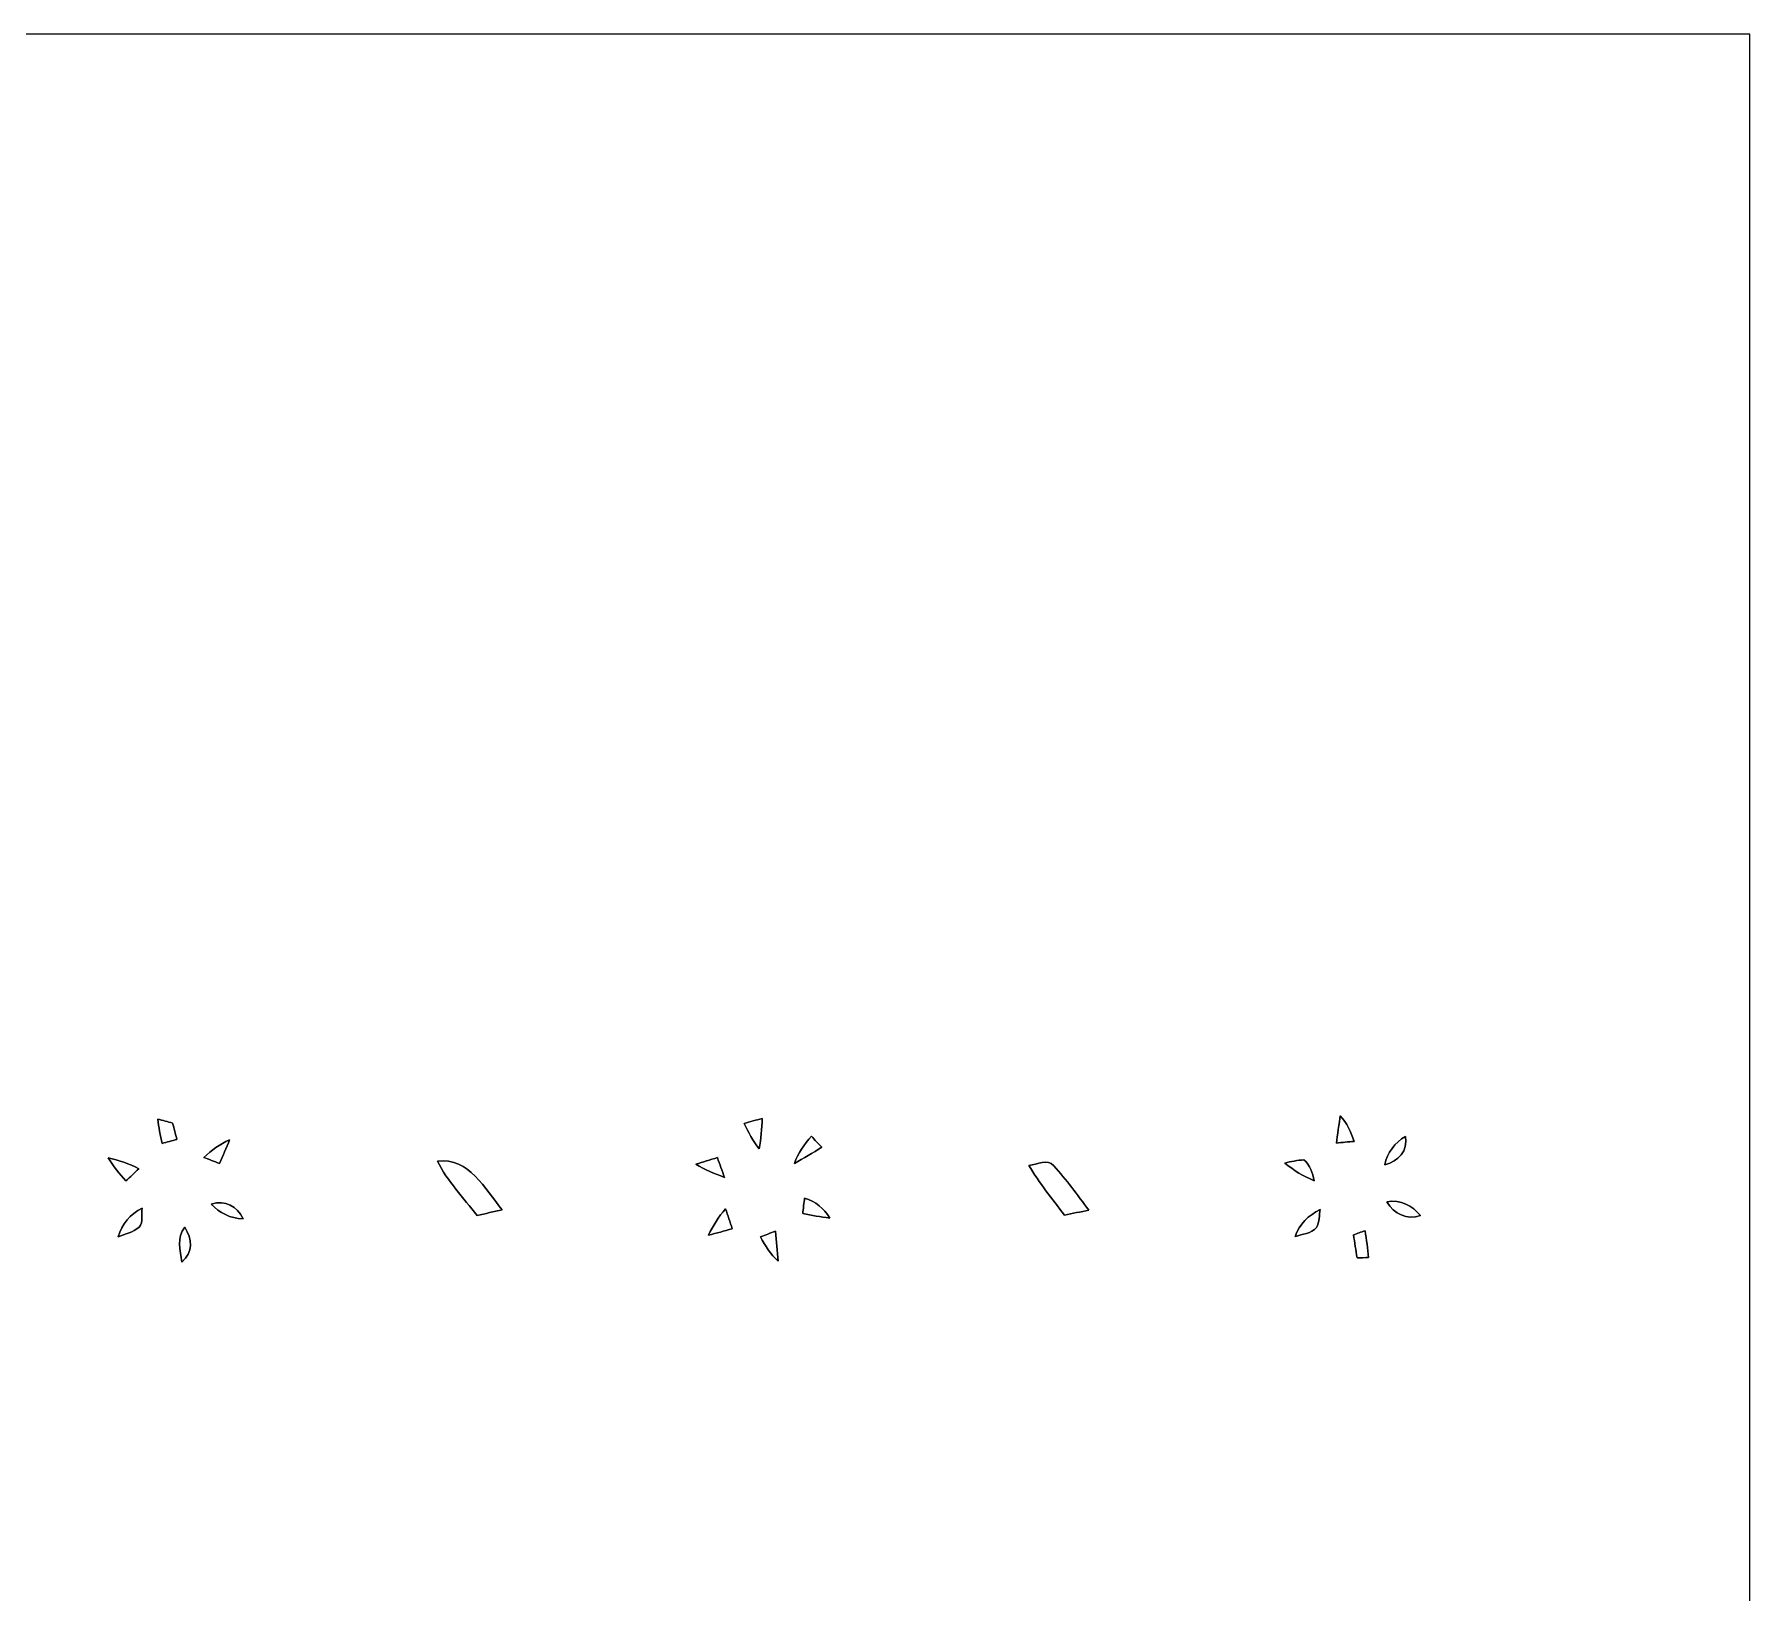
# Model space of a CAD drawing. Header units: centimetres. Extents: x -16.8 to 16.8, y -16.7 to 16.7.
# Drawn here: x -1.57 to 16.77, y 0 to 16.67 of the extents above; entities that cross this region are included whole.
import ezdxf

# ---------------------------------------------------------------- set-up
doc = ezdxf.new("R2010")
doc.units = ezdxf.units.CM
doc.header["$MEASUREMENT"] = 0
doc.layers.add('Layer 1', color=7, linetype='Continuous')

msp = doc.modelspace()

# ---------------------------------------------------------------- linework, layer by layer
at = {"layer": 'Layer 1', "color": 7}
for points, knots in [([(-16.77458, 16.66875), (-16.77458, 16.66875), (16.77458, 16.66875), (16.77458, 16.66875), (16.77458, 16.66875), (16.77458, 16.66875), (16.77458, -16.66875), (16.77458, -16.66875), (16.77458, -16.66875), (16.77458, -16.66875), (-16.77458, -16.66875), (-16.77458, -16.66875), (-16.77458, -16.66875), (-16.77458, -16.66875), (-16.77458, 16.66875), (-16.77458, 16.66875), (-16.77458, 16.66875), (-16.77458, 16.66875), (-16.77458, 16.66875), (-16.77458, 16.66875)], [0, 0, 0, 0, 0.16666667, 0.16666667, 0.16666667, 0.16666667, 0.33333333, 0.33333333, 0.33333333, 0.33333333, 0.5, 0.5, 0.5, 0.5, 0.66666667, 0.66666667, 0.66666667, 0.66666667, 1, 1, 1, 1]), ([(-0.25365, 5.06554), (-0.20108, 5.05213), (-0.14817, 5.03767), (-0.09525, 5.0232), (-0.09525, 5.0232), (-0.08043, 4.96464), (-0.06491, 4.90643), (-0.04904, 4.84752), (-0.04904, 4.84752), (-0.10195, 4.83306), (-0.15522, 4.8193), (-0.20779, 4.80483), (-0.20779, 4.80483), (-0.22719, 4.89126), (-0.24306, 4.97805), (-0.25365, 5.06554)], [0, 0, 0, 0, 0.2, 0.2, 0.2, 0.2, 0.4, 0.4, 0.4, 0.4, 0.6, 0.6, 0.6, 0.6, 1, 1, 1, 1]), ([(6.01804, 5.02003), (6.08189, 5.03767), (6.14609, 5.05495), (6.21065, 5.07118), (6.21065, 5.07118), (6.20924, 4.96288), (6.19901, 4.85458), (6.17926, 4.74768), (6.17926, 4.74768), (6.11399, 4.83129), (6.06213, 4.92407), (6.01804, 5.02003)], [0, 0, 0, 0, 0.25, 0.25, 0.25, 0.25, 0.5, 0.5, 0.5, 0.5, 1, 1, 1, 1]), ([(12.3952, 5.10187), (12.46399, 5.02214), (12.51162, 4.9276), (12.54372, 4.82741), (12.54372, 4.82741), (12.47987, 4.82177), (12.41637, 4.81577), (12.35322, 4.80977), (12.35322, 4.80977), (12.3638, 4.8828), (12.38462, 5.02885), (12.3952, 5.10187)], [0, 0, 0, 0, 0.25, 0.25, 0.25, 0.25, 0.5, 0.5, 0.5, 0.5, 1, 1, 1, 1]), ([(0.23777, 4.65631), (0.31997, 4.73216), (0.41169, 4.79707), (0.51329, 4.8447), (0.51329, 4.8447), (0.48013, 4.75897), (0.44344, 4.67466), (0.40569, 4.59105), (0.40569, 4.59105), (0.34925, 4.61257), (0.29351, 4.63444), (0.23777, 4.65631)], [0, 0, 0, 0, 0.25, 0.25, 0.25, 0.25, 0.5, 0.5, 0.5, 0.5, 1, 1, 1, 1]), ([(6.55532, 4.59211), (6.59659, 4.69971), (6.65939, 4.79707), (6.73735, 4.88209), (6.73735, 4.88209), (6.77439, 4.84329), (6.81214, 4.80413), (6.84953, 4.76462), (6.84953, 4.76462), (6.75252, 4.705), (6.65515, 4.64608), (6.55532, 4.59211)], [0, 0, 0, 0, 0.25, 0.25, 0.25, 0.25, 0.5, 0.5, 0.5, 0.5, 1, 1, 1, 1]), ([(12.87216, 4.57623), (12.89544, 4.70888), (12.97905, 4.81295), (13.09299, 4.88103), (13.09299, 4.88103), (13.12086, 4.72546), (13.01574, 4.61398), (12.87216, 4.57623)], [0, 0, 0, 0, 0.33333333, 0.33333333, 0.33333333, 0.33333333, 1, 1, 1, 1]), ([(-0.78458, 4.65102), (-0.67098, 4.62562), (-0.55986, 4.58858), (-0.45649, 4.53425), (-0.45649, 4.53425), (-0.50271, 4.49121), (-0.54822, 4.44782), (-0.59408, 4.40443), (-0.59408, 4.40443), (-0.66463, 4.48098), (-0.73025, 4.56212), (-0.78458, 4.65102)], [0, 0, 0, 0, 0.25, 0.25, 0.25, 0.25, 0.5, 0.5, 0.5, 0.5, 1, 1, 1, 1]), ([(2.7372, 4.61504), (3.07728, 4.65878), (3.24344, 4.31729), (3.43006, 4.09575), (3.43006, 4.09575), (3.34045, 4.07529), (3.25155, 4.05448), (3.1623, 4.03437), (3.1623, 4.03437), (3.0159, 4.22416), (2.84515, 4.39879), (2.7372, 4.61504)], [0, 0, 0, 0, 0.25, 0.25, 0.25, 0.25, 0.5, 0.5, 0.5, 0.5, 1, 1, 1, 1]), ([(5.50051, 4.58188), (5.57742, 4.60728), (5.65467, 4.63091), (5.73264, 4.65349), (5.73264, 4.65349), (5.75804, 4.58329), (5.78309, 4.51309), (5.80778, 4.44218), (5.80778, 4.44218), (5.70054, 4.48134), (5.59894, 4.52579), (5.50051, 4.58188)], [0, 0, 0, 0, 0.25, 0.25, 0.25, 0.25, 0.5, 0.5, 0.5, 0.5, 1, 1, 1, 1]), ([(9.06462, 4.57094), (9.1507, 4.57482), (9.2643, 4.64749), (9.32956, 4.56671), (9.32956, 4.56671), (9.46538, 4.41819), (9.58427, 4.2545), (9.70456, 4.09257), (9.70456, 4.09257), (9.61778, 4.07423), (9.53135, 4.05553), (9.44492, 4.03754), (9.44492, 4.03754), (9.31757, 4.21534), (9.17116, 4.38009), (9.06462, 4.57094)], [0, 0, 0, 0, 0.2, 0.2, 0.2, 0.2, 0.4, 0.4, 0.4, 0.4, 0.6, 0.6, 0.6, 0.6, 1, 1, 1, 1]), ([(11.80289, 4.59528), (11.86921, 4.61045), (11.93659, 4.62774), (12.00573, 4.62844), (12.00573, 4.62844), (12.07523, 4.57553), (12.09499, 4.48663), (12.11686, 4.4069), (12.11686, 4.4069), (12.00326, 4.45382), (11.89672, 4.51626), (11.80289, 4.59528)], [0, 0, 0, 0, 0.25, 0.25, 0.25, 0.25, 0.5, 0.5, 0.5, 0.5, 1, 1, 1, 1]), ([(6.66468, 4.22099), (6.77792, 4.18465), (6.87352, 4.11092), (6.93385, 4.0072), (6.93385, 4.0072), (6.83648, 4.0192), (6.74052, 4.03542), (6.64492, 4.05589), (6.64492, 4.05589), (6.64986, 4.09716), (6.65974, 4.17971), (6.66468, 4.22099)], [0, 0, 0, 0, 0.25, 0.25, 0.25, 0.25, 0.5, 0.5, 0.5, 0.5, 1, 1, 1, 1]), ([(-0.67839, 3.80718), (-0.63959, 3.94229), (-0.54822, 4.05024), (-0.42157, 4.11127), (-0.42157, 4.11127), (-0.43109, 4.04566), (-0.40464, 3.96346), (-0.45403, 3.90913), (-0.45403, 3.90913), (-0.51788, 3.85516), (-0.60254, 3.83646), (-0.67839, 3.80718)], [0, 0, 0, 0, 0.25, 0.25, 0.25, 0.25, 0.5, 0.5, 0.5, 0.5, 1, 1, 1, 1]), ([(0.31609, 4.15643), (0.47166, 4.20194), (0.59267, 4.1335), (0.65758, 4.0005), (0.65758, 4.0005), (0.52105, 4.0005), (0.4064, 4.06365), (0.31609, 4.15643)], [0, 0, 0, 0, 0.33333333, 0.33333333, 0.33333333, 0.33333333, 1, 1, 1, 1]), ([(5.63598, 3.82517), (5.68501, 3.92642), (5.7464, 4.02131), (5.81872, 4.10704), (5.81872, 4.10704), (5.84341, 4.03613), (5.8674, 3.96452), (5.89068, 3.89255), (5.89068, 3.89255), (5.80637, 3.8675), (5.72135, 3.84528), (5.63598, 3.82517)], [0, 0, 0, 0, 0.25, 0.25, 0.25, 0.25, 0.5, 0.5, 0.5, 0.5, 1, 1, 1, 1]), ([(11.91189, 3.80859), (11.9567, 3.94123), (12.05759, 4.03719), (12.17965, 4.10034), (12.17965, 4.10034), (12.17048, 4.03578), (12.17436, 3.96522), (12.14226, 3.90596), (12.14226, 3.90596), (12.08405, 3.84104), (11.98915, 3.83575), (11.91189, 3.80859)], [0, 0, 0, 0, 0.25, 0.25, 0.25, 0.25, 0.5, 0.5, 0.5, 0.5, 1, 1, 1, 1]), ([(12.89332, 4.18077), (13.04114, 4.21005), (13.16496, 4.13667), (13.25421, 4.03401), (13.25421, 4.03401), (13.10393, 3.98251), (12.97305, 4.05306), (12.89332, 4.18077)], [0, 0, 0, 0, 0.33333333, 0.33333333, 0.33333333, 0.33333333, 1, 1, 1, 1]), ([(0.00317, 3.5366), (-0.01623, 3.66324), (-0.05151, 3.79906), (0.03457, 3.90913), (0.03457, 3.90913), (0.11606, 3.78354), (0.12876, 3.63784), (0.00317, 3.5366)], [0, 0, 0, 0, 0.33333333, 0.33333333, 0.33333333, 0.33333333, 1, 1, 1, 1]), ([(6.19337, 3.80683), (6.24628, 3.82658), (6.29955, 3.84634), (6.35317, 3.86574), (6.35317, 3.86574), (6.36517, 3.75885), (6.37222, 3.65266), (6.38281, 3.54471), (6.38281, 3.54471), (6.30343, 3.61985), (6.24276, 3.71052), (6.19337, 3.80683)], [0, 0, 0, 0, 0.25, 0.25, 0.25, 0.25, 0.5, 0.5, 0.5, 0.5, 1, 1, 1, 1]), ([(12.53631, 3.82729), (12.57688, 3.8421), (12.61816, 3.85692), (12.65978, 3.87174), (12.65978, 3.87174), (12.67636, 3.77649), (12.68977, 3.68088), (12.69788, 3.58458), (12.69788, 3.58458), (12.66719, 3.58387), (12.60546, 3.58211), (12.57476, 3.5814), (12.57476, 3.5814), (12.56136, 3.6636), (12.54866, 3.74544), (12.53631, 3.82729)], [0, 0, 0, 0, 0.2, 0.2, 0.2, 0.2, 0.4, 0.4, 0.4, 0.4, 0.6, 0.6, 0.6, 0.6, 1, 1, 1, 1])]:
    msp.add_open_spline(points, degree=3, knots=knots, dxfattribs=at)
at = {"layer": 'Layer 1', "color": 252}
for points, knots in [([(-0.25365, 5.06554), (-0.24306, 4.97805), (-0.22719, 4.89126), (-0.20779, 4.80483), (-0.20779, 4.80483), (-0.15522, 4.8193), (-0.10195, 4.83306), (-0.04904, 4.84752), (-0.04904, 4.84752), (-0.06491, 4.90643), (-0.08043, 4.96464), (-0.09525, 5.0232), (-0.09525, 5.0232), (-0.14817, 5.03767), (-0.20108, 5.05213), (-0.25365, 5.06554), (-0.25365, 5.06554), (-0.25365, 5.06554), (-0.25365, 5.06554), (-0.25365, 5.06554)], [0, 0, 0, 0, 0.16666667, 0.16666667, 0.16666667, 0.16666667, 0.33333333, 0.33333333, 0.33333333, 0.33333333, 0.5, 0.5, 0.5, 0.5, 0.66666667, 0.66666667, 0.66666667, 0.66666667, 1, 1, 1, 1]), ([(6.01804, 5.02003), (6.06213, 4.92407), (6.11399, 4.83129), (6.17926, 4.74768), (6.17926, 4.74768), (6.19901, 4.85458), (6.20924, 4.96288), (6.21065, 5.07118), (6.21065, 5.07118), (6.14609, 5.05495), (6.08189, 5.03767), (6.01804, 5.02003), (6.01804, 5.02003), (6.01804, 5.02003), (6.01804, 5.02003), (6.01804, 5.02003)], [0, 0, 0, 0, 0.2, 0.2, 0.2, 0.2, 0.4, 0.4, 0.4, 0.4, 0.6, 0.6, 0.6, 0.6, 1, 1, 1, 1]), ([(12.3952, 5.10187), (12.38462, 5.02885), (12.3638, 4.8828), (12.35322, 4.80977), (12.35322, 4.80977), (12.41637, 4.81577), (12.47987, 4.82177), (12.54372, 4.82741), (12.54372, 4.82741), (12.51162, 4.9276), (12.46399, 5.02214), (12.3952, 5.10187), (12.3952, 5.10187), (12.3952, 5.10187), (12.3952, 5.10187), (12.3952, 5.10187)], [0, 0, 0, 0, 0.2, 0.2, 0.2, 0.2, 0.4, 0.4, 0.4, 0.4, 0.6, 0.6, 0.6, 0.6, 1, 1, 1, 1]), ([(0.23777, 4.65631), (0.29351, 4.63444), (0.34925, 4.61257), (0.40569, 4.59105), (0.40569, 4.59105), (0.44344, 4.67466), (0.48013, 4.75897), (0.51329, 4.8447), (0.51329, 4.8447), (0.41169, 4.79707), (0.31997, 4.73216), (0.23777, 4.65631), (0.23777, 4.65631), (0.23777, 4.65631), (0.23777, 4.65631), (0.23777, 4.65631)], [0, 0, 0, 0, 0.2, 0.2, 0.2, 0.2, 0.4, 0.4, 0.4, 0.4, 0.6, 0.6, 0.6, 0.6, 1, 1, 1, 1]), ([(6.55532, 4.59211), (6.65515, 4.64608), (6.75252, 4.705), (6.84953, 4.76462), (6.84953, 4.76462), (6.81214, 4.80413), (6.77439, 4.84329), (6.73735, 4.88209), (6.73735, 4.88209), (6.65939, 4.79707), (6.59659, 4.69971), (6.55532, 4.59211), (6.55532, 4.59211), (6.55532, 4.59211), (6.55532, 4.59211), (6.55532, 4.59211)], [0, 0, 0, 0, 0.2, 0.2, 0.2, 0.2, 0.4, 0.4, 0.4, 0.4, 0.6, 0.6, 0.6, 0.6, 1, 1, 1, 1]), ([(12.87216, 4.57623), (13.01574, 4.61398), (13.12086, 4.72546), (13.09299, 4.88103), (13.09299, 4.88103), (12.97905, 4.81295), (12.89544, 4.70888), (12.87216, 4.57623), (12.87216, 4.57623), (12.87216, 4.57623), (12.87216, 4.57623), (12.87216, 4.57623)], [0, 0, 0, 0, 0.25, 0.25, 0.25, 0.25, 0.5, 0.5, 0.5, 0.5, 1, 1, 1, 1]), ([(-0.78458, 4.65102), (-0.73025, 4.56212), (-0.66463, 4.48098), (-0.59408, 4.40443), (-0.59408, 4.40443), (-0.54822, 4.44782), (-0.50271, 4.49121), (-0.45649, 4.53425), (-0.45649, 4.53425), (-0.55986, 4.58858), (-0.67098, 4.62562), (-0.78458, 4.65102), (-0.78458, 4.65102), (-0.78458, 4.65102), (-0.78458, 4.65102), (-0.78458, 4.65102)], [0, 0, 0, 0, 0.2, 0.2, 0.2, 0.2, 0.4, 0.4, 0.4, 0.4, 0.6, 0.6, 0.6, 0.6, 1, 1, 1, 1]), ([(2.7372, 4.61504), (2.84515, 4.39879), (3.0159, 4.22416), (3.1623, 4.03437), (3.1623, 4.03437), (3.25155, 4.05448), (3.34045, 4.07529), (3.43006, 4.09575), (3.43006, 4.09575), (3.24344, 4.31729), (3.07728, 4.65878), (2.7372, 4.61504), (2.7372, 4.61504), (2.7372, 4.61504), (2.7372, 4.61504), (2.7372, 4.61504)], [0, 0, 0, 0, 0.2, 0.2, 0.2, 0.2, 0.4, 0.4, 0.4, 0.4, 0.6, 0.6, 0.6, 0.6, 1, 1, 1, 1]), ([(5.50051, 4.58188), (5.59894, 4.52579), (5.70054, 4.48134), (5.80778, 4.44218), (5.80778, 4.44218), (5.78309, 4.51309), (5.75804, 4.58329), (5.73264, 4.65349), (5.73264, 4.65349), (5.65467, 4.63091), (5.57742, 4.60728), (5.50051, 4.58188), (5.50051, 4.58188), (5.50051, 4.58188), (5.50051, 4.58188), (5.50051, 4.58188)], [0, 0, 0, 0, 0.2, 0.2, 0.2, 0.2, 0.4, 0.4, 0.4, 0.4, 0.6, 0.6, 0.6, 0.6, 1, 1, 1, 1]), ([(9.06462, 4.57094), (9.17116, 4.38009), (9.31757, 4.21534), (9.44492, 4.03754), (9.44492, 4.03754), (9.53135, 4.05553), (9.61778, 4.07423), (9.70456, 4.09257), (9.70456, 4.09257), (9.58427, 4.2545), (9.46538, 4.41819), (9.32956, 4.56671), (9.32956, 4.56671), (9.2643, 4.64749), (9.1507, 4.57482), (9.06462, 4.57094), (9.06462, 4.57094), (9.06462, 4.57094), (9.06462, 4.57094), (9.06462, 4.57094)], [0, 0, 0, 0, 0.16666667, 0.16666667, 0.16666667, 0.16666667, 0.33333333, 0.33333333, 0.33333333, 0.33333333, 0.5, 0.5, 0.5, 0.5, 0.66666667, 0.66666667, 0.66666667, 0.66666667, 1, 1, 1, 1]), ([(11.80289, 4.59528), (11.89672, 4.51626), (12.00326, 4.45382), (12.11686, 4.4069), (12.11686, 4.4069), (12.09499, 4.48663), (12.07523, 4.57553), (12.00573, 4.62844), (12.00573, 4.62844), (11.93659, 4.62774), (11.86921, 4.61045), (11.80289, 4.59528), (11.80289, 4.59528), (11.80289, 4.59528), (11.80289, 4.59528), (11.80289, 4.59528)], [0, 0, 0, 0, 0.2, 0.2, 0.2, 0.2, 0.4, 0.4, 0.4, 0.4, 0.6, 0.6, 0.6, 0.6, 1, 1, 1, 1]), ([(6.66468, 4.22099), (6.65974, 4.17971), (6.64986, 4.09716), (6.64492, 4.05589), (6.64492, 4.05589), (6.74052, 4.03542), (6.83648, 4.0192), (6.93385, 4.0072), (6.93385, 4.0072), (6.87352, 4.11092), (6.77792, 4.18465), (6.66468, 4.22099), (6.66468, 4.22099), (6.66468, 4.22099), (6.66468, 4.22099), (6.66468, 4.22099)], [0, 0, 0, 0, 0.2, 0.2, 0.2, 0.2, 0.4, 0.4, 0.4, 0.4, 0.6, 0.6, 0.6, 0.6, 1, 1, 1, 1]), ([(-0.67839, 3.80718), (-0.60254, 3.83646), (-0.51788, 3.85516), (-0.45403, 3.90913), (-0.45403, 3.90913), (-0.40464, 3.96346), (-0.43109, 4.04566), (-0.42157, 4.11127), (-0.42157, 4.11127), (-0.54822, 4.05024), (-0.63959, 3.94229), (-0.67839, 3.80718), (-0.67839, 3.80718), (-0.67839, 3.80718), (-0.67839, 3.80718), (-0.67839, 3.80718)], [0, 0, 0, 0, 0.2, 0.2, 0.2, 0.2, 0.4, 0.4, 0.4, 0.4, 0.6, 0.6, 0.6, 0.6, 1, 1, 1, 1]), ([(0.31609, 4.15643), (0.4064, 4.06365), (0.52105, 4.0005), (0.65758, 4.0005), (0.65758, 4.0005), (0.59267, 4.1335), (0.47166, 4.20194), (0.31609, 4.15643), (0.31609, 4.15643), (0.31609, 4.15643), (0.31609, 4.15643), (0.31609, 4.15643)], [0, 0, 0, 0, 0.25, 0.25, 0.25, 0.25, 0.5, 0.5, 0.5, 0.5, 1, 1, 1, 1]), ([(5.63598, 3.82517), (5.72135, 3.84528), (5.80637, 3.8675), (5.89068, 3.89255), (5.89068, 3.89255), (5.8674, 3.96452), (5.84341, 4.03613), (5.81872, 4.10704), (5.81872, 4.10704), (5.7464, 4.02131), (5.68501, 3.92642), (5.63598, 3.82517), (5.63598, 3.82517), (5.63598, 3.82517), (5.63598, 3.82517), (5.63598, 3.82517)], [0, 0, 0, 0, 0.2, 0.2, 0.2, 0.2, 0.4, 0.4, 0.4, 0.4, 0.6, 0.6, 0.6, 0.6, 1, 1, 1, 1]), ([(11.91189, 3.80859), (11.98915, 3.83575), (12.08405, 3.84104), (12.14226, 3.90596), (12.14226, 3.90596), (12.17436, 3.96522), (12.17048, 4.03578), (12.17965, 4.10034), (12.17965, 4.10034), (12.05759, 4.03719), (11.9567, 3.94123), (11.91189, 3.80859), (11.91189, 3.80859), (11.91189, 3.80859), (11.91189, 3.80859), (11.91189, 3.80859)], [0, 0, 0, 0, 0.2, 0.2, 0.2, 0.2, 0.4, 0.4, 0.4, 0.4, 0.6, 0.6, 0.6, 0.6, 1, 1, 1, 1]), ([(12.89332, 4.18077), (12.97305, 4.05306), (13.10393, 3.98251), (13.25421, 4.03401), (13.25421, 4.03401), (13.16496, 4.13667), (13.04114, 4.21005), (12.89332, 4.18077), (12.89332, 4.18077), (12.89332, 4.18077), (12.89332, 4.18077), (12.89332, 4.18077)], [0, 0, 0, 0, 0.25, 0.25, 0.25, 0.25, 0.5, 0.5, 0.5, 0.5, 1, 1, 1, 1]), ([(0.00317, 3.5366), (0.12876, 3.63784), (0.11606, 3.78354), (0.03457, 3.90913), (0.03457, 3.90913), (-0.05151, 3.79906), (-0.01623, 3.66324), (0.00317, 3.5366), (0.00317, 3.5366), (0.00317, 3.5366), (0.00317, 3.5366), (0.00317, 3.5366)], [0, 0, 0, 0, 0.25, 0.25, 0.25, 0.25, 0.5, 0.5, 0.5, 0.5, 1, 1, 1, 1]), ([(6.19337, 3.80683), (6.24276, 3.71052), (6.30343, 3.61985), (6.38281, 3.54471), (6.38281, 3.54471), (6.37222, 3.65266), (6.36517, 3.75885), (6.35317, 3.86574), (6.35317, 3.86574), (6.29955, 3.84634), (6.24628, 3.82658), (6.19337, 3.80683), (6.19337, 3.80683), (6.19337, 3.80683), (6.19337, 3.80683), (6.19337, 3.80683)], [0, 0, 0, 0, 0.2, 0.2, 0.2, 0.2, 0.4, 0.4, 0.4, 0.4, 0.6, 0.6, 0.6, 0.6, 1, 1, 1, 1]), ([(12.53631, 3.82729), (12.54866, 3.74544), (12.56136, 3.6636), (12.57476, 3.5814), (12.57476, 3.5814), (12.60546, 3.58211), (12.66719, 3.58387), (12.69788, 3.58458), (12.69788, 3.58458), (12.68977, 3.68088), (12.67636, 3.77649), (12.65978, 3.87174), (12.65978, 3.87174), (12.61816, 3.85692), (12.57688, 3.8421), (12.53631, 3.82729)], [0, 0, 0, 0, 0.2, 0.2, 0.2, 0.2, 0.4, 0.4, 0.4, 0.4, 0.6, 0.6, 0.6, 0.6, 1, 1, 1, 1])]:
    msp.add_open_spline(points, degree=3, knots=knots, dxfattribs=at)

doc.saveas('drawing.dxf')
